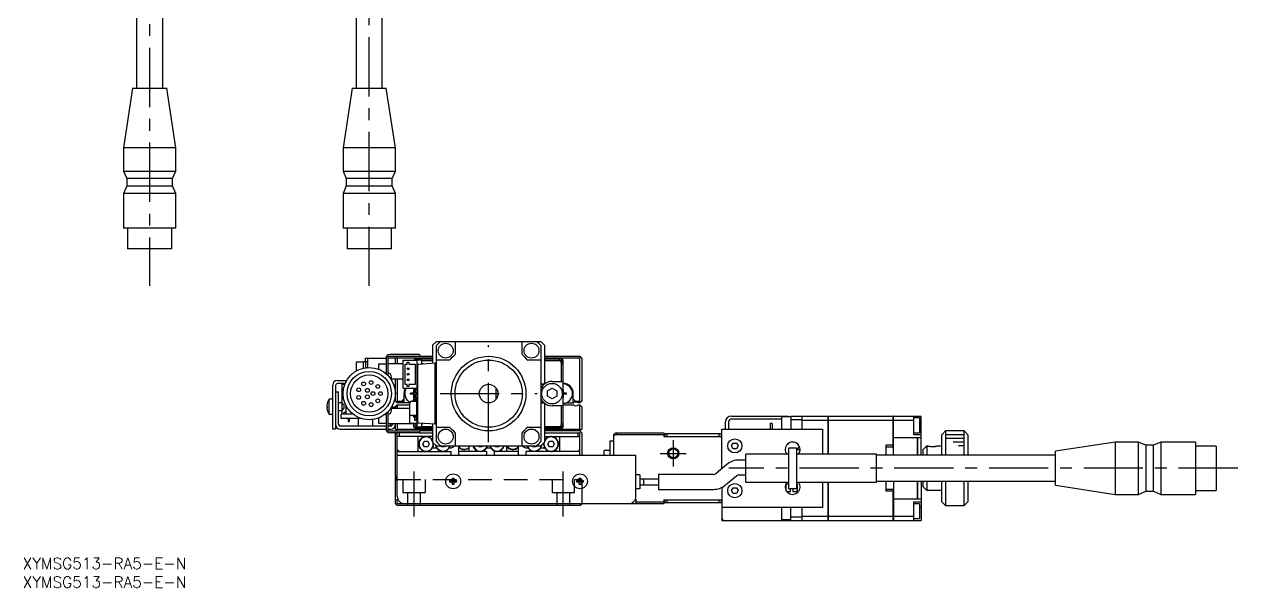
# Model space of a CAD drawing. Extents: x -1 to 678, y -8 to 381.
# Drawn here: x 0.4 to 325.7, y -8 to 142.9 of the extents above; entities that cross this region are included whole.
import ezdxf

# ---------------------------------------------------------------- set-up
doc = ezdxf.new("R2010")
doc.units = 0
doc.header["$LTSCALE"] = 0.5
doc.linetypes.add('CENTER', pattern=[50.8, 31.75, -6.35, 6.35, -6.35])
doc.linetypes.add('DASHED', pattern=[19.05, 12.7, -6.35])
for name, color, linetype in [('MSM_CENTER', 1, 'CENTER'), ('MSM_CONTINUOUS', 7, 'CONTINUOUS'), ('MSM_DASHED', 4, 'DASHED'), ('MSM_NARROW', 5, 'CONTINUOUS'), ('MSM_PART_NUMBER', 7, 'CONTINUOUS')]:
    doc.layers.add(name, color=color, linetype=linetype)
doc.styles.get("Standard").update_dxf_attribs({"font": 'txt.shx', "height": 1, "bigfont": 'bigfont.shx'})

# ---------------------------------------------------------------- blocks, each defined once
blk = doc.blocks.new('*U2')
at = {"layer": 'MSM_PART_NUMBER'}
blk.add_text('XYMSG513-RA5-E-N', height=3, dxfattribs=at).set_placement((0, -3))
blk = doc.blocks.new('*U3')
at = {"layer": 'MSM_PART_NUMBER'}
blk.add_text('XYMSG513-RA5-E-N', height=3, dxfattribs=at).set_placement((0, -8))

msp = doc.modelspace()

# ---------------------------------------------------------------- linework, layer by layer
at = {"layer": 'MSM_CENTER'}
for p, q in [((92.86, 72.83), (92.86, 222.83)), ((34, 212.83), (34, 72.83)), ((124.86, 31), (124.86, 57)), ((111.86, 44), (137.86, 44)), ((174.36, 31.5), (174.36, 24.5)), ((170.86, 28), (177.86, 28)), ((104.86, 23.12), (104.86, 11.08)), ((144.86, 11.08), (144.86, 23.12)), ((325.68, 24), (189.25, 24))]:
    msp.add_line(p, q, dxfattribs=at)
at = {"layer": 'MSM_CONTINUOUS'}
for p, q in [((30.5, 173.83), (30.5, 125.83)), ((37.5, 125.83), (37.5, 173.83)), ((89.36, 173.83), (89.36, 125.83)), ((96.36, 125.83), (96.36, 173.83)), ((29.43, 125.83), (27, 109.83)), ((29.43, 125.83), (38.57, 125.83)), ((41, 109.83), (38.57, 125.83)), ((88.29, 125.83), (85.86, 109.83)), ((88.29, 125.83), (97.43, 125.83)), ((99.86, 109.83), (97.43, 125.83)), ((41, 109.83), (27, 109.83)), ((27, 109.83), (27, 103.63)), ((41, 103.63), (41, 109.83)), ((99.86, 109.83), (85.86, 109.83)), ((85.86, 109.83), (85.86, 103.63)), ((99.86, 103.63), (99.86, 109.83)), ((27, 103.63), (41, 103.63)), ((27, 103.63), (27.85, 101.63)), ((40.15, 101.63), (27.85, 101.63)), ((27.85, 101.63), (27.85, 99.63)), ((40.15, 101.63), (41, 103.63)), ((40.15, 99.63), (40.15, 101.63)), ((85.86, 103.63), (99.86, 103.63)), ((85.86, 103.63), (86.71, 101.63)), ((99.01, 101.63), (86.71, 101.63)), ((86.71, 101.63), (86.71, 99.63)), ((99.01, 101.63), (99.86, 103.63)), ((99.01, 99.63), (99.01, 101.63)), ((27.85, 99.63), (27, 97.63)), ((41, 97.63), (27, 97.63)), ((27, 97.63), (27, 88.33)), ((27.85, 99.63), (40.15, 99.63)), ((41, 97.63), (40.15, 99.63)), ((41, 88.33), (41, 97.63)), ((86.71, 99.63), (85.86, 97.63)), ((99.86, 97.63), (85.86, 97.63)), ((85.86, 97.63), (85.86, 88.33)), ((86.71, 99.63), (99.01, 99.63)), ((99.86, 97.63), (99.01, 99.63)), ((99.86, 88.33), (99.86, 97.63)), ((41, 88.33), (27, 88.33)), ((28.05, 88.33), (28.05, 82.83)), ((39.95, 82.83), (39.95, 88.33)), ((99.86, 88.33), (85.86, 88.33)), ((86.91, 88.33), (86.91, 82.83)), ((98.81, 82.83), (98.81, 88.33)), ((39.95, 82.83), (28.05, 82.83)), ((98.81, 82.83), (86.91, 82.83)), ((110.86, 58), (109.86, 57)), ((109.86, 57), (109.86, 52.18)), ((110.86, 58), (138.86, 58)), ((110.86, 31.15), (110.86, 56.85)), ((115.86, 58), (115.86, 54.5)), ((133.86, 54.5), (133.86, 58)), ((139.86, 57), (138.86, 58)), ((138.86, 56.85), (138.86, 31.15)), ((139.86, 57), (139.86, 46.6)), ((89.36, 52.4), (89.36, 50.06)), ((91.36, 52.4), (89.36, 52.4)), ((91.36, 50.84), (91.36, 52.5)), ((92.36, 52.5), (91.36, 52.5)), ((91.86, 52.5), (91.86, 53.5)), ((91.86, 53.5), (97.36, 53.5)), ((91.86, 52.5), (91.86, 50.93)), ((92.36, 53.5), (92.36, 50.98)), ((97.36, 53.5), (97.36, 49.36)), ((97.86, 53.8), (97.86, 48.9)), ((99.86, 53.5), (97.86, 53.5)), ((98.06, 54), (106.36, 54)), ((106.36, 54.5), (98.36, 54.5)), ((100.36, 54), (99.86, 53.5)), ((99.86, 52), (99.86, 53.5)), ((100.36, 53.5), (100.11, 53.75)), ((100.36, 53.5), (100.36, 52)), ((109.86, 53.5), (100.36, 53.5)), ((101.96, 45.43), (101.96, 52.93)), ((101.96, 52.93), (105.66, 52.93)), ((103.01, 52.43), (103.51, 52.43)), ((103.01, 51.93), (103.01, 52.43)), ((103.51, 52.43), (103.51, 51.93)), ((105.36, 53.5), (104.86, 53)), ((104.86, 53), (104.86, 52.93)), ((105.36, 52.93), (105.36, 53.3)), ((105.36, 53.3), (109.86, 53.3)), ((106.86, 53), (105.66, 53)), ((105.66, 53), (105.66, 35)), ((105.86, 53.3), (105.86, 53)), ((106.14, 51.92), (110.56, 52.23)), ((106.36, 54.5), (106.36, 54)), ((106.36, 54), (109.86, 54)), ((106.86, 53), (106.86, 51.97)), ((106.86, 52.9), (109.86, 52.9)), ((110.56, 52.23), (110.86, 52.25)), ((110.56, 35.77), (110.56, 52.23)), ((114.36, 53), (110.86, 53)), ((138.86, 53), (135.36, 53)), ((139.86, 54), (149.36, 54)), ((149.36, 53.5), (139.86, 53.5)), ((139.86, 53.3), (144.36, 53.3)), ((139.86, 52.9), (144.36, 52.9)), ((143.86, 52.9), (143.86, 53.3)), ((144.36, 52.29), (144.05, 52.9)), ((144.86, 53), (144.36, 53.5)), ((144.36, 53.3), (144.36, 52.9)), ((144.36, 52.9), (144.86, 52.4)), ((144.86, 51.79), (144.36, 52.29)), ((144.36, 47.25), (144.36, 52.29)), ((144.76, 52.5), (144.86, 52.5)), ((144.86, 35), (144.86, 53)), ((149.36, 54), (149.86, 53.5)), ((149.61, 53.75), (149.36, 53.5)), ((149.36, 42), (149.36, 53.5)), ((149.86, 53.5), (149.86, 42)), ((95.36, 51.9), (95.36, 50.54)), ((97.36, 51.9), (95.36, 51.9)), ((97.36, 49.5), (97.19, 49.5)), ((101.96, 52), (97.86, 52)), ((102.46, 46.43), (102.46, 51.93)), ((102.46, 51.93), (103.01, 51.93)), ((103.51, 51.93), (105.16, 51.93)), ((105.16, 51.93), (105.16, 46.43)), ((105.86, 36.38), (105.86, 51.62)), ((107.28, 52), (106.86, 52)), ((83.06, 34.5), (83.06, 46.3)), ((83.86, 46.2), (83.86, 34.5)), ((84.26, 47.5), (86.8, 47.5)), ((86.4, 46.7), (84.36, 46.7)), ((85.61, 41.45), (85.61, 46.5)), ((85.61, 46.5), (86.32, 46.5)), ((98.86, 47.61), (98.86, 48.5)), ((98.86, 48), (101.96, 48)), ((99.86, 42), (99.86, 48)), ((100.36, 48), (100.36, 42)), ((103.01, 46.43), (102.46, 46.43)), ((103.01, 45.93), (103.01, 46.43)), ((103.51, 45.93), (103.01, 45.93)), ((103.51, 46.43), (103.51, 45.93)), ((105.16, 46.43), (103.51, 46.43)), ((138.86, 46.6), (139.86, 46.6)), ((138.86, 46.49), (139.77, 46.49)), ((141.86, 47.25), (144.86, 47.25)), ((82.16, 38.5), (82.16, 42.5)), ((83.06, 42.5), (82.16, 42.5)), ((83.86, 44.5), (84.66, 44.5)), ((84.66, 35.7), (84.66, 44.5)), ((102.16, 42.6), (101.56, 42)), ((101.96, 45.43), (105.66, 45.43)), ((102.16, 44), (102.16, 41.5)), ((103.96, 43.86), (103.96, 44.15)), ((104.75, 44.15), (103.96, 44.15)), ((104.75, 43.86), (103.96, 43.86)), ((104.49, 44.15), (104.49, 43.86)), ((104.81, 45), (104.86, 45)), ((104.81, 44.21), (104.81, 45)), ((104.86, 44.46), (104.81, 44.47)), ((104.81, 43), (104.81, 43.8)), ((104.86, 43.54), (104.81, 43.53)), ((104.81, 43), (104.86, 43)), ((104.86, 45.43), (104.86, 45)), ((105.66, 45), (104.86, 45)), ((104.86, 42.41), (104.86, 45)), ((105.66, 44.25), (104.86, 44.25)), ((105.66, 43.75), (104.86, 43.75)), ((105.43, 43), (104.86, 43)), ((105.42, 42.5), (104.86, 42.5)), ((105.33, 42.44), (105, 42.44)), ((105.11, 44.25), (105.11, 45)), ((105.11, 43), (105.11, 43.75)), ((105.11, 42.44), (105.11, 42.5)), ((105.23, 44.25), (105.23, 45)), ((105.23, 43), (105.23, 43.75)), ((105.23, 42.44), (105.23, 42.5)), ((105.43, 42.54), (105.43, 43.05)), ((105.43, 43.05), (105.66, 43.05)), ((105.43, 42.8), (105.66, 42.8)), ((105.43, 42.73), (105.66, 42.73)), ((105.66, 42.5), (105.66, 42.5)), ((126.86, 42.5), (126.86, 45.5)), ((140.61, 44.72), (141.86, 45.44)), ((140.61, 43.28), (140.61, 44.72)), ((141.86, 42.56), (140.61, 43.28)), ((141.86, 45.44), (143.11, 44.72)), ((143.11, 43.28), (141.86, 42.56)), ((143.11, 44.72), (143.11, 43.28)), ((144.86, 45), (144.9, 45)), ((144.9, 44.47), (144.86, 44.46)), ((144.9, 43.53), (144.86, 43.54)), ((144.86, 43), (144.9, 43)), ((144.9, 44.21), (144.9, 45)), ((144.9, 43), (144.9, 43.8)), ((145.76, 44.15), (144.96, 44.15)), ((145.76, 43.86), (144.96, 43.86)), ((145.23, 43.86), (145.23, 44.15)), ((145.76, 43.86), (145.76, 44.15)), ((147.56, 41.5), (147.56, 44)), ((148.16, 42), (147.56, 42.6)), ((81.47, 40.68), (81.59, 40.68)), ((81.59, 40.32), (81.47, 40.32)), ((81.58, 41.39), (81.59, 41.39)), ((81.59, 39.61), (81.58, 39.61)), ((81.59, 40.68), (81.59, 40.32)), ((85.56, 41.5), (84.66, 41.5)), ((84.66, 39.5), (85.56, 39.5)), ((85.56, 39.5), (85.56, 41.5)), ((85.76, 41.3), (85.56, 41.5)), ((85.56, 39.5), (86.06, 40)), ((85.61, 38.5), (85.61, 39.55)), ((86.06, 41), (85.76, 41.3)), ((86.06, 41), (86.06, 40)), ((86.15, 38.5), (86.15, 39.05)), ((86.15, 39.05), (86.61, 39.05)), ((86.61, 40.85), (86.61, 38.5)), ((97.86, 39.1), (97.86, 34.2)), ((98.86, 39.5), (98.86, 40.39)), ((103.78, 40), (98.86, 40)), ((99.06, 40), (99.06, 40.5)), ((99.06, 40.5), (99.86, 40.5)), ((99.86, 42), (100.36, 41.5)), ((99.86, 40.5), (100.36, 41)), ((99.86, 40.5), (99.86, 40)), ((100.11, 41.75), (100.36, 42)), ((100.36, 42), (101.56, 42)), ((103.78, 41.5), (100.36, 41.5)), ((100.36, 41), (100.36, 40)), ((100.36, 41), (103.78, 41)), ((101.56, 42), (102.16, 41.58)), ((103.66, 39.9), (103.66, 36.1)), ((103.78, 39.9), (103.66, 39.9)), ((103.78, 38.2), (103.78, 41.58)), ((103.81, 41.65), (104.13, 41.97)), ((104.2, 42), (105.46, 42)), ((104.67, 42.11), (104.67, 42)), ((104.9, 42.11), (104.9, 42)), ((105, 42.21), (105.33, 42.21)), ((105.11, 42), (105.11, 42.21)), ((105.23, 42), (105.23, 42.21)), ((105.56, 41.9), (105.56, 38.2)), ((105.66, 41.31), (105.56, 41.31)), ((105.66, 40.75), (105.56, 40.75)), ((105.66, 39.9), (105.56, 39.9)), ((105.66, 39.78), (105.56, 39.78)), ((139.77, 41.51), (138.86, 41.51)), ((139.86, 41.4), (138.86, 41.4)), ((139.86, 41.4), (139.86, 31)), ((144.86, 40.75), (141.86, 40.75)), ((144.36, 35.71), (144.36, 40.75)), ((144.86, 41), (147.6, 41)), ((145.47, 41.5), (147.6, 41.5)), ((147.56, 41.58), (148.16, 42)), ((148.16, 42), (149.36, 42)), ((149.36, 41.5), (148.92, 41.5)), ((148.92, 41), (149.36, 41)), ((149.36, 42), (149.61, 41.75)), ((149.86, 42), (149.36, 41.5)), ((149.36, 34.5), (149.36, 41)), ((149.36, 41), (149.86, 40.5)), ((149.86, 40.5), (149.86, 34.5)), ((82.16, 38.5), (83.06, 38.5)), ((88.53, 38.5), (85.36, 38.5)), ((85.36, 37.3), (85.36, 38.5)), ((90.83, 37.3), (85.36, 37.3)), ((87.23, 37.3), (87.23, 36.5)), ((87.23, 36.5), (87.48, 36.5)), ((87.48, 37.3), (87.48, 36.5)), ((89.86, 37.3), (89.86, 35.3)), ((93.86, 35.3), (93.86, 37.07)), ((95.36, 37.3), (94.88, 37.3)), ((95.36, 37.46), (95.36, 36.1)), ((95.36, 36.1), (97.36, 36.1)), ((97.19, 38.5), (97.36, 38.5)), ((97.36, 38.64), (97.36, 34.5)), ((97.86, 36), (104.86, 36)), ((98.56, 35.5), (98.56, 36)), ((99.06, 36), (99.06, 35.7)), ((99.86, 34.5), (99.86, 36)), ((100.36, 36), (100.36, 34.5)), ((103.66, 36.1), (105.66, 36.1)), ((105.46, 38.1), (103.88, 38.1)), ((104.67, 38.1), (104.67, 37.99)), ((104.86, 35), (104.86, 36.1)), ((104.9, 38.1), (104.9, 37.99)), ((104.97, 36.1), (105.36, 35.71)), ((105, 37.89), (105.33, 37.89)), ((105.33, 37.66), (105, 37.66)), ((105.11, 37.89), (105.11, 38.1)), ((105.11, 36.83), (105.11, 37.66)), ((105.66, 36.83), (105.11, 36.83)), ((105.36, 36.1), (105.36, 35.71)), ((105.43, 37.56), (105.43, 37.05)), ((105.66, 37.36), (105.43, 37.36)), ((105.66, 37.3), (105.43, 37.3)), ((105.66, 37.05), (105.43, 37.05)), ((105.66, 37.78), (105.57, 37.78)), ((110.56, 35.77), (106.14, 36.08)), ((106.86, 36.03), (106.86, 35)), ((106.86, 36), (107.28, 36)), ((109.86, 35.82), (109.86, 31)), ((144.36, 35.71), (144.86, 36.21)), ((188.36, 34.5), (188.36, 36.4)), ((189.16, 36.4), (189.16, 34.5)), ((189.96, 38), (205.16, 38)), ((189.96, 37.2), (203.36, 37.2)), ((200.36, 36), (200.36, 34.5)), ((200.86, 36), (200.36, 36)), ((200.86, 36), (200.86, 34.5)), ((203.36, 37.75), (203.36, 34.5)), ((205.86, 37.75), (203.36, 37.75)), ((204.66, 37.75), (204.66, 38)), ((205.16, 38), (205.16, 37.75)), ((205.86, 38), (215.85, 38)), ((205.86, 38), (205.86, 34.5)), ((208.86, 37), (205.86, 37)), ((208.86, 38), (208.86, 34.5)), ((208.86, 36.85), (215.85, 36.85)), ((215.85, 27.75), (215.85, 38)), ((215.86, 37.99), (215.85, 37.99)), ((215.86, 36.84), (215.85, 36.84)), ((215.86, 38), (215.86, 27.75)), ((215.86, 38), (233.35, 38)), ((215.86, 36.85), (233.35, 36.85)), ((233.35, 29.65), (233.35, 38)), ((233.36, 37.99), (233.35, 37.99)), ((233.36, 36.84), (233.35, 36.84)), ((233.36, 27.5), (233.36, 38)), ((233.36, 38), (240.86, 38)), ((233.36, 36.85), (238.86, 36.85)), ((238.86, 33), (238.86, 38)), ((240.36, 37.5), (238.86, 37.5)), ((240.36, 37.5), (240.36, 33.5)), ((240.86, 27.5), (240.86, 38)), ((83.86, 34.5), (83.06, 34.5)), ((97.36, 35.3), (85.06, 35.3)), ((85.06, 34.5), (97.36, 34.5)), ((98.66, 35.3), (97.86, 35.3)), ((97.86, 34.5), (98.66, 34.5)), ((98.06, 34), (106.36, 34)), ((106.36, 33.5), (98.36, 33.5)), ((98.56, 35.5), (99, 35.5)), ((100.36, 34), (99.86, 34.5)), ((99.86, 22), (99.86, 33.5)), ((100.11, 34.25), (100.36, 34.5)), ((100.36, 34.5), (109.86, 34.5)), ((100.36, 16.5), (100.36, 33.5)), ((100.86, 33.5), (100.86, 32.5)), ((105.36, 35.1), (104.86, 35.6)), ((104.86, 35.5), (104.96, 35.5)), ((104.86, 35), (105.36, 34.5)), ((105.36, 35.71), (105.66, 35.11)), ((105.36, 34.7), (105.36, 35.1)), ((105.66, 35.1), (105.36, 35.1)), ((109.86, 34.7), (105.36, 34.7)), ((106.86, 35), (105.66, 35)), ((105.86, 35), (105.86, 34.7)), ((109.86, 34), (106.36, 34)), ((106.36, 34), (106.36, 33.5)), ((106.36, 33.5), (109.86, 33.5)), ((109.86, 35.1), (106.86, 35.1)), ((110.86, 35.75), (110.56, 35.77)), ((110.86, 35), (114.36, 35)), ((115.86, 33.5), (115.86, 30)), ((133.86, 30), (133.86, 33.5)), ((135.36, 35), (138.86, 35)), ((144.36, 35.1), (139.86, 35.1)), ((144.36, 34.7), (139.86, 34.7)), ((139.86, 34.5), (149.36, 34.5)), ((149.36, 34), (139.86, 34)), ((139.86, 33.5), (149.36, 33.5)), ((143.86, 34.7), (143.86, 35.1)), ((144.05, 35.1), (144.36, 35.71)), ((144.86, 35.6), (144.36, 35.1)), ((144.36, 35.1), (144.36, 34.7)), ((144.36, 34.5), (144.86, 35)), ((144.76, 35.5), (144.86, 35.5)), ((148.86, 32.5), (148.86, 33.5)), ((149.36, 34.5), (149.61, 34.25)), ((149.86, 34.5), (149.36, 34)), ((149.86, 33.5), (149.36, 34)), ((149.61, 33.75), (149.36, 33.5)), ((149.36, 27.5), (149.36, 33.5)), ((149.86, 33.5), (149.86, 27.5)), ((158.36, 33), (158.86, 33.5)), ((158.36, 33), (158.36, 27.5)), ((158.97, 33), (158.36, 32.69)), ((158.86, 33.5), (171.86, 33.5)), ((159.47, 33.5), (158.97, 33)), ((171.86, 33), (158.97, 33)), ((171.86, 33.5), (171.86, 32.5)), ((172.16, 32.5), (172.16, 33.3)), ((172.16, 33.3), (187.36, 33.3)), ((172.66, 33.3), (172.66, 32.5)), ((186.66, 32.5), (186.66, 33.3)), ((187.16, 33.3), (187.16, 32.5)), ((187.36, 23.86), (187.36, 34.5)), ((187.36, 34.5), (214.36, 34.5)), ((214.36, 34.5), (214.36, 27.75)), ((238.86, 33.5), (240.36, 33.5)), ((240.86, 33), (238.86, 33)), ((240.86, 34.5), (240.36, 34.5)), ((247.36, 34), (246.36, 33)), ((246.36, 27.5), (246.36, 33)), ((247.36, 34), (247.36, 27.5)), ((252.36, 34), (247.36, 34)), ((252.36, 27.5), (252.36, 34)), ((253.36, 33), (252.36, 34)), ((253.36, 33), (253.36, 27.5)), ((109.86, 32.5), (100.36, 32.5)), ((105.86, 32.5), (105.86, 28.5)), ((107.24, 30.5), (107.67, 31.25)), ((107.67, 29.75), (107.24, 30.5)), ((107.67, 31.25), (108.54, 31.25)), ((108.54, 29.75), (107.67, 29.75)), ((108.54, 31.25), (108.97, 30.5)), ((108.97, 30.5), (108.54, 29.75)), ((109.86, 31.5), (109.84, 31.5)), ((109.84, 29.5), (110.88, 29.5)), ((109.86, 31), (110.86, 30)), ((110.86, 30), (138.86, 30)), ((112.17, 29.75), (112.03, 30)), ((113.04, 29.75), (112.17, 29.75)), ((113.18, 30), (113.04, 29.75)), ((114.34, 29.5), (114.86, 29.5)), ((116.86, 27.5), (116.86, 30)), ((119.66, 28.5), (119.66, 30)), ((122.17, 29.75), (122.03, 30)), ((123.04, 29.75), (122.17, 29.75)), ((123.18, 30), (123.04, 29.75)), ((124.34, 29.5), (125.38, 29.5)), ((126.67, 29.75), (126.53, 30)), ((127.54, 29.75), (126.67, 29.75)), ((127.68, 30), (127.54, 29.75)), ((129.66, 30), (129.66, 28.5)), ((132.86, 27.5), (132.86, 30)), ((134.86, 29.5), (135.38, 29.5)), ((136.67, 29.75), (136.53, 30)), ((137.54, 29.75), (136.67, 29.75)), ((137.68, 30), (137.54, 29.75)), ((138.84, 29.5), (139.88, 29.5)), ((138.86, 30), (139.86, 31)), ((139.86, 32.5), (149.36, 32.5)), ((139.88, 31.5), (139.86, 31.5)), ((140.74, 30.5), (141.17, 31.25)), ((141.17, 29.75), (140.74, 30.5)), ((141.17, 31.25), (142.04, 31.25)), ((142.04, 29.75), (141.17, 29.75)), ((142.04, 31.25), (142.47, 30.5)), ((142.47, 30.5), (142.04, 29.75)), ((143.86, 32.5), (143.86, 28.5)), ((157.36, 31.25), (157.36, 27.5)), ((158.36, 31.25), (157.36, 31.25)), ((171.86, 32.5), (187.36, 32.5)), ((189.99, 30), (190.42, 30.75)), ((190.42, 29.25), (189.99, 30)), ((190.42, 30.75), (191.29, 30.75)), ((191.29, 30.75), (191.72, 30)), ((191.72, 30), (191.29, 29.25)), ((205.36, 18.5), (205.36, 29.5)), ((205.36, 29.5), (207.36, 29.5)), ((207.36, 29.5), (207.36, 18.5)), ((207.86, 28.93), (207.86, 29.43)), ((208.31, 29.43), (207.86, 29.43)), ((231.36, 30.15), (231.36, 27.5)), ((233.35, 30.15), (231.36, 30.15)), ((233.36, 29.65), (231.36, 29.65)), ((233.36, 32.25), (239.85, 32.25)), ((239.85, 27.5), (239.85, 32.25)), ((239.86, 32.24), (239.85, 32.24)), ((239.86, 32.25), (239.86, 27.5)), ((239.86, 32.25), (240.66, 32.25)), ((240.66, 32.23), (240.66, 32.25)), ((240.86, 32.23), (240.66, 32.23)), ((242.36, 30), (241.36, 29)), ((242.36, 30), (242.36, 27.5)), ((242.36, 30), (242.61, 30)), ((245.11, 30), (246.36, 30)), ((292.86, 31), (276.86, 28.57)), ((292.86, 31), (292.86, 17)), ((299.06, 31), (292.86, 31)), ((299.06, 17), (299.06, 31)), ((301.06, 30.15), (299.06, 31)), ((301.06, 30.15), (301.06, 17.85)), ((303.06, 30.15), (301.06, 30.15)), ((305.06, 31), (303.06, 30.15)), ((303.06, 17.85), (303.06, 30.15)), ((305.06, 31), (305.06, 17)), ((314.36, 31), (305.06, 31)), ((314.36, 31), (314.36, 17)), ((319.86, 29.95), (314.36, 29.95)), ((319.86, 29.95), (319.86, 18.05)), ((100.86, 28.5), (100.36, 29)), ((100.36, 28.5), (114.86, 28.5)), ((100.36, 27.5), (164.36, 27.5)), ((114.86, 27.5), (114.86, 28.5)), ((124.36, 28.5), (116.86, 28.5)), ((124.36, 27.5), (124.36, 28.5)), ((132.86, 28.5), (126.36, 28.5)), ((126.36, 28.5), (126.36, 27.5)), ((134.86, 28.5), (134.86, 27.5)), ((149.36, 28.5), (134.86, 28.5)), ((149.36, 29), (148.86, 28.5)), ((155.86, 27.5), (155.86, 28.75)), ((157.36, 28.75), (155.86, 28.75)), ((164.36, 16.5), (164.36, 27.5)), ((191.29, 29.25), (190.42, 29.25)), ((193.86, 26.21), (191.97, 26.21)), ((193.86, 20.25), (193.86, 27.75)), ((205.36, 27.75), (193.86, 27.75)), ((228.86, 27.75), (207.36, 27.75)), ((207.86, 28.93), (208.36, 28.93)), ((207.86, 27.75), (207.86, 27.93)), ((208.04, 27.93), (207.86, 27.93)), ((228.86, 20.25), (228.86, 27.75)), ((276.86, 27.5), (228.86, 27.5)), ((241.36, 27.5), (241.36, 29)), ((276.86, 19.43), (276.86, 28.57)), ((188.76, 25.04), (185.83, 22.58)), ((99.86, 22), (100.36, 21.5)), ((99.86, 21.7), (99.96, 21.8)), ((99.86, 14.5), (99.86, 21.7)), ((99.86, 21.2), (100.36, 21.2)), ((99.86, 21), (100.36, 20.5)), ((99.86, 21), (100.36, 21)), ((99.96, 21.7), (99.96, 21.9)), ((100.11, 21.75), (100.36, 22)), ((100.26, 21.4), (100.36, 21.4)), ((114.47, 20.68), (115.18, 20.68)), ((114.47, 20.32), (114.47, 20.68)), ((115.18, 20.32), (114.47, 20.32)), ((115.18, 21.39), (115.54, 21.39)), ((115.18, 20.68), (115.18, 21.39)), ((115.19, 20.67), (115.18, 20.68)), ((115.19, 20.33), (115.18, 20.32)), ((115.18, 19.61), (115.18, 20.32)), ((115.54, 19.61), (115.18, 19.61)), ((115.19, 20.33), (115.19, 20.67)), ((115.19, 20.67), (115.53, 20.67)), ((115.53, 20.33), (115.19, 20.33)), ((115.53, 20.67), (115.54, 20.68)), ((115.53, 20.67), (115.53, 20.33)), ((115.53, 20.33), (115.54, 20.32)), ((115.54, 21.39), (115.54, 20.68)), ((115.54, 20.68), (116.24, 20.68)), ((115.54, 20.32), (115.54, 19.61)), ((116.24, 20.32), (115.54, 20.32)), ((116.24, 20.68), (116.24, 20.32)), ((148.47, 20.32), (148.47, 20.68)), ((148.47, 20.68), (149.18, 20.68)), ((149.18, 20.32), (148.47, 20.32)), ((149.18, 21.39), (149.54, 21.39)), ((149.18, 20.68), (149.18, 21.39)), ((149.19, 20.67), (149.18, 20.68)), ((149.19, 20.33), (149.18, 20.32)), ((149.18, 19.61), (149.18, 20.32)), ((149.54, 19.61), (149.18, 19.61)), ((149.19, 20.33), (149.19, 20.67)), ((149.19, 20.67), (149.53, 20.67)), ((149.53, 20.33), (149.19, 20.33)), ((149.53, 20.67), (149.54, 20.68)), ((149.53, 20.67), (149.53, 20.33)), ((149.53, 20.33), (149.54, 20.32)), ((149.54, 21.39), (149.54, 20.68)), ((149.54, 20.68), (150.24, 20.68)), ((149.54, 20.32), (149.54, 19.61)), ((150.24, 20.32), (149.54, 20.32)), ((150.24, 20.68), (150.24, 20.32)), ((165.36, 22.2), (164.36, 22.2)), ((165.36, 22.2), (165.36, 18.5)), ((170.36, 21.1), (165.36, 21.1)), ((165.36, 19.6), (170.36, 19.6)), ((166.36, 21.1), (166.36, 19.6)), ((170.36, 22.35), (170.36, 18.35)), ((185.19, 22.35), (170.36, 22.35)), ((188.4, 19.52), (191.33, 21.97)), ((191.97, 22.21), (193.86, 22.21)), ((193.86, 20.25), (205.36, 20.25)), ((204.53, 19.78), (204.53, 18.2)), ((205.36, 19.78), (204.53, 19.78)), ((207.36, 20.25), (228.86, 20.25)), ((207.68, 19.78), (207.36, 19.78)), ((207.68, 17.78), (207.68, 19.78)), ((214.36, 20.25), (214.36, 13.5)), ((215.85, 10), (215.85, 20.25)), ((215.86, 20.25), (215.86, 10)), ((228.86, 20.5), (276.86, 20.5)), ((231.36, 20.5), (231.36, 17.85)), ((233.36, 20.5), (233.36, 10)), ((239.85, 15.75), (239.85, 20.5)), ((239.86, 20.5), (239.86, 15.75)), ((240.86, 20.5), (240.86, 10)), ((241.36, 19), (241.36, 20.5)), ((242.36, 20.5), (242.36, 18)), ((246.36, 15), (246.36, 20.5)), ((247.36, 20.5), (247.36, 14)), ((252.36, 14), (252.36, 20.5)), ((253.36, 20.5), (253.36, 15)), ((165.36, 18.5), (164.36, 18.5)), ((170.36, 18.35), (185.19, 18.35)), ((187.36, 18.84), (187.36, 10)), ((189.99, 18), (190.42, 18.75)), ((190.42, 17.25), (189.99, 18)), ((190.42, 18.75), (191.29, 18.75)), ((191.29, 17.25), (190.42, 17.25)), ((191.29, 18.75), (191.72, 18)), ((191.72, 18), (191.29, 17.25)), ((204.77, 17.78), (205.78, 17.78)), ((207.36, 18.5), (205.36, 18.5)), ((205.78, 17.78), (205.78, 18.5)), ((206.43, 18.5), (206.43, 17.78)), ((206.43, 17.78), (207.68, 17.78)), ((233.36, 18.35), (231.36, 18.35)), ((233.35, 17.85), (231.36, 17.85)), ((233.35, 10), (233.35, 18.35)), ((241.36, 19), (242.36, 18)), ((246.36, 18), (242.36, 18)), ((276.86, 19.43), (292.86, 17)), ((292.86, 17), (299.06, 17)), ((299.06, 17), (301.06, 17.85)), ((301.06, 17.85), (303.06, 17.85)), ((303.06, 17.85), (305.06, 17)), ((305.06, 17), (314.36, 17)), ((314.36, 18.05), (319.86, 18.05)), ((99.86, 14.5), (100.36, 14)), ((100.36, 14.5), (100.11, 14.25)), ((100.36, 14.5), (100.36, 15.7)), ((171.86, 14.5), (100.36, 14.5)), ((149.36, 14), (100.36, 14)), ((149.61, 14.25), (149.36, 14.5)), ((149.36, 14), (149.86, 14.5)), ((164.36, 15.7), (164.36, 14.5)), ((164.36, 15), (171.86, 15)), ((171.86, 15.5), (187.36, 15.5)), ((171.86, 15.5), (171.86, 14.5)), ((172.16, 14.7), (172.16, 15.5)), ((187.16, 14.7), (172.16, 14.7)), ((172.66, 15.5), (172.66, 14.7)), ((186.66, 14.7), (186.66, 15.5)), ((187.16, 15.5), (187.16, 14.7)), ((214.36, 13.5), (187.36, 13.5)), ((203.36, 13.5), (203.36, 10.25)), ((205.86, 10), (205.86, 13.5)), ((208.86, 13.5), (208.86, 10)), ((239.85, 15.75), (233.36, 15.75)), ((238.86, 15), (240.86, 15)), ((238.86, 10), (238.86, 15)), ((240.36, 14.5), (238.86, 14.5)), ((239.86, 15.76), (239.85, 15.76)), ((240.66, 15.75), (239.86, 15.75)), ((240.36, 14.5), (240.36, 10.5)), ((240.86, 13.5), (240.36, 13.5)), ((240.66, 15.77), (240.86, 15.77)), ((240.66, 15.75), (240.66, 15.77)), ((246.36, 15), (247.36, 14)), ((247.36, 14), (252.36, 14)), ((252.36, 14), (253.36, 15)), ((187.86, 10), (187.36, 10.5)), ((187.36, 10), (215.85, 10)), ((203.36, 10.25), (205.86, 10.25)), ((205.86, 11), (208.86, 11)), ((208.86, 11.15), (215.85, 11.15)), ((215.86, 11.16), (215.85, 11.16)), ((215.86, 10.01), (215.85, 10.01)), ((215.86, 11.15), (233.35, 11.15)), ((215.86, 10), (233.35, 10)), ((233.36, 11.16), (233.35, 11.16)), ((233.36, 10.01), (233.35, 10.01)), ((233.36, 11.15), (238.86, 11.15)), ((233.36, 10), (240.86, 10)), ((238.86, 10.5), (240.36, 10.5))]:
    msp.add_line(p, q, dxfattribs=at)
for centre, radius in [((113.36, 55.5), 2), ((136.36, 55.5), 2), ((124.86, 44), 10), ((124.86, 44), 9), ((92.86, 44), 7), ((92.86, 44), 5.95), ((92.86, 44), 5), ((103.26, 50.68), 0.25), ((103.26, 49.18), 0.25), ((91.36, 46.6), 0.5), ((93.38, 46.95), 0.5), ((95.16, 45.93), 0.5), ((103.26, 47.68), 0.25), ((124.86, 44), 2.5), ((141.86, 44), 2.75), ((90.04, 45.03), 0.5), ((90.04, 42.97), 0.5), ((92.36, 44.87), 0.5), ((92.36, 43.13), 0.5), ((93.86, 44), 0.5), ((95.16, 42.07), 0.5), ((95.86, 44), 0.5), ((91.36, 41.4), 0.5), ((93.38, 41.05), 0.5), ((113.36, 32.5), 2), ((136.36, 32.5), 2), ((190.86, 30), 1.9), ((174.36, 28), 1.23), ((115.36, 20.5), 2), ((149.36, 20.5), 2), ((190.86, 18), 1.9)]:
    msp.add_circle(centre, radius, dxfattribs=at)
for centre, radius, start, end in [((124.86, 44), 19, 132.5369, 137.4631), ((124.86, 44), 19, 42.5369, 47.4631), ((98.36, 53.5), 1, 90, 180), ((98.06, 53.8), 0.2, 90, 180), ((101.69, 67.16), 19, 311.7998, 318.2002), ((148.02, 67.16), 19, 221.7998, 228.2002), ((88.86, 48.5), 1, 118.9988, 144.2683), ((97.86, 48.5), 1, 0, 90), ((106.16, 51.62), 0.3, 94, 180), ((84.26, 46.3), 1.2, 90, 180), ((84.36, 46.2), 0.5, 90, 180), ((141.86, 44), 3.25, 130.0056, 157.3864), ((141.86, 44), 3.25, 90, 130.0046), ((144.76, 44), 2.8, 0, 87.9533), ((144.76, 44), 2.6, 272.2042, 87.7957), ((84.66, 40.5), 3.2, 141.3178, 163.8775), ((104.96, 44), 2.8, 149.4075, 180), ((104.96, 44), 2.6, 146.7648, 244.089), ((105, 42.11), 0.33, 90, 180), ((104.75, 44.21), 0.06, 270, 0), ((104.75, 43.8), 0.06, 0, 90), ((105.33, 42.54), 0.1, 270, 0), ((105.33, 42.54), 0.33, 270, 0), ((141.86, 44), 3.25, 202.6057, 229.9942), ((144.96, 44.21), 0.06, 180, 270), ((144.96, 43.8), 0.06, 90, 180), ((84.66, 40.5), 3.19, 163.8933, 176.7703), ((84.66, 40.5), 3.19, 183.2297, 196.1067), ((84.66, 40.5), 3.2, 196.1225, 218.6822), ((97.86, 39.5), 1, 270, 0), ((103.88, 41.58), 0.1, 135, 180), ((104.2, 41.9), 0.1, 90, 135), ((105, 42.11), 0.1, 90, 180), ((105.46, 41.9), 0.1, 0, 90), ((141.86, 44), 3.25, 229.9955, 270), ((148.26, 40.75), 1, 48.5904, 131.4096), ((148.26, 41.75), 1, 228.5904, 311.4096), ((88.86, 39.5), 1, 215.7317, 241.0012), ((103.88, 38.2), 0.1, 180, 270), ((105, 37.99), 0.33, 180, 270), ((105, 37.99), 0.1, 180, 270), ((105.33, 37.56), 0.33, 0, 90), ((105.33, 37.56), 0.1, 0, 90), ((105.46, 38.2), 0.1, 270, 0), ((106.16, 36.38), 0.3, 180, 266), ((189.96, 36.4), 1.6, 90, 180), ((189.96, 36.4), 0.8, 90, 180), ((85.06, 35.7), 1.2, 180, 270), ((85.06, 35.7), 0.4, 180, 270), ((98.36, 34.5), 1, 180, 270), ((98.06, 34.2), 0.2, 180, 270), ((98.66, 35.7), 0.4, 270, 0), ((98.66, 35.7), 1.2, 270, 0), ((101.69, 20.84), 19, 41.7998, 48.2002), ((148.02, 20.84), 19, 131.7998, 138.2002), ((108.11, 30.5), 2, 30, 7.702), ((108.11, 30.5), 1.9, 22.9195, 11.8627), ((112.61, 30.5), 2, 187.7021, 345.5225), ((112.61, 30.5), 1.9, 191.8628, 344.7425), ((124.86, 44), 19, 222.5369, 227.4631), ((114.86, 30.5), 1, 270, 329.9999), ((118.36, 31), 1.9, 217.8636, 313.1736), ((118.36, 31), 2, 221.4096, 310.5416), ((122.61, 30.5), 2, 194.4775, 345.5225), ((122.61, 30.5), 1.9, 195.2576, 344.7425), ((127.11, 30.5), 2, 194.4775, 345.5225), ((127.11, 30.5), 1.9, 195.2576, 344.7425), ((131.36, 31), 2, 211.7883, 318.5904), ((131.36, 31), 1.9, 211.7569, 322.1364), ((134.86, 30.5), 1, 210.0001, 270), ((137.11, 30.5), 2, 194.4775, 352.2979), ((137.11, 30.5), 1.9, 195.2576, 348.1372), ((124.86, 44), 19, 312.5369, 317.4631), ((141.61, 30.5), 2, 172.298, 150), ((141.61, 30.5), 1.9, 168.1373, 157.0804), ((206.36, 29), 2, 321.3178, 218.6822), ((205.06, 30.67), 0.2, 255.0744, 0.8063), ((243.86, 35.87), 6, 257.9758, 282.0242), ((191.97, 21.21), 5, 90, 130), ((100.26, 21.7), 0.3, 180, 270), ((185.19, 23.35), 1, 270, 310), ((185.19, 23.35), 5, 270, 310), ((191.97, 21.21), 1, 90, 130), ((206.36, 19), 2, 141.3178, 38.6822), ((102.36, 16.5), 2, 180, 270), ((162.36, 16.5), 2, 270, 0)]:
    msp.add_arc(centre, radius, start, end, dxfattribs=at)
at = {"layer": 'MSM_DASHED'}
for p, q in [((100.36, 21), (149.86, 21)), ((101.86, 21), (101.86, 17.5)), ((107.86, 21), (107.86, 17.5)), ((141.86, 21), (141.86, 17.5)), ((147.86, 17.5), (147.86, 21)), ((149.86, 21), (149.86, 14.5)), ((101.86, 17.5), (107.86, 17.5)), ((103.11, 17.5), (103.11, 14)), ((106.61, 14), (106.61, 17.5)), ((141.86, 17.5), (147.86, 17.5)), ((143.11, 17.5), (143.11, 14)), ((146.61, 14), (146.61, 17.5))]:
    msp.add_line(p, q, dxfattribs=at)
at = {"layer": 'MSM_NARROW'}
for p, q in [((252.36, 33), (247.36, 33)), ((242.6, 29.94), (242.36, 30)), ((252.36, 32), (247.36, 32)), ((252.36, 31), (249.36, 31)), ((252.36, 30), (250.86, 30))]:
    msp.add_line(p, q, dxfattribs=at)
msp.add_circle((174.36, 28), 1.5, dxfattribs=at)
msp.add_arc((243.86, 35.79), 5.98, 257.7903, 284.4982, dxfattribs=at)

# ---------------------------------------------------------------- block references
at = {"layer": 'MSM_CONTINUOUS'}
for name in ['*U2', '*U3']:
    msp.add_blockref(name, (0, 0), dxfattribs=at)

doc.saveas('drawing.dxf')
